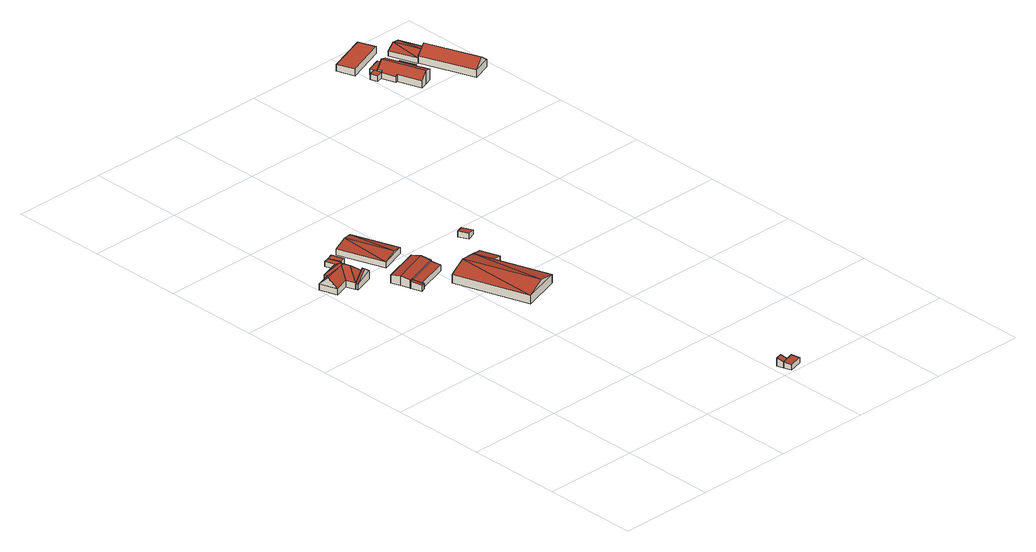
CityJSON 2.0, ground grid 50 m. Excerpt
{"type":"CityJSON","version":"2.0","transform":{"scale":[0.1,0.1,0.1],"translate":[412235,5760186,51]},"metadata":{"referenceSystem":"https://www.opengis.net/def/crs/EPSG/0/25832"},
"CityObjects":{
"building1":{"type":"Building","attributes":{"Gemeindeschluessel":"05515000","Geometrietyp2DReferenz":"3000","function":"31001_1000","roofType":"5000","measuredHeight":8.32},"address":[{"country":"Germany","locality":"Münster","thoroughfareNumber":"122","thoroughfareName":"Kötterstraße"},{"country":"Germany","locality":"Münster","thoroughfareNumber":"120","thoroughfareName":"Kötterstraße"}],"geometry":[{"type":"Solid","lod":"2","boundaries":[[[[0,1,2,3]],[[4,5,1,0]],[[6,7,5,4]],[[8,9,7,6]],[[10,11,9,8]],[[12,13,11,10]],[[14,15,13,12]],[[3,2,15,14]],[[16,17,18,14,12,19]],[[12,10,19]],[[19,10,8,16]],[[20,17,16,8,6,21]],[[6,4,21]],[[21,4,0,20]],[[17,20,0,3,18]],[[3,14,18]],[[1,5,7,9,11,13,15,2]]]],"semantics":{"surfaces":[{"type":"WallSurface"},{"type":"RoofSurface"},{"type":"GroundSurface"}],"values":[[0,0,0,0,0,0,0,0,1,1,1,1,0,1,1,1,2]]}}]},
"building2":{"type":"Building","attributes":{"Gemeindeschluessel":"05515000","Geometrietyp2DReferenz":"3000","function":"51009_1610","roofType":"3100","measuredHeight":7.58},"geometry":[{"type":"Solid","lod":"2","boundaries":[[[[22,23,24,25]],[[26,27,23,22]],[[28,29,27,26]],[[25,24,29,28]],[[22,30,26]],[[28,31,25]],[[25,31,30,22]],[[26,30,31,28]],[[23,27,29,24]]]],"semantics":{"surfaces":[{"type":"WallSurface"},{"type":"RoofSurface"},{"type":"GroundSurface"}],"values":[[0,0,0,0,0,0,1,1,2]]}}]},
"building3":{"type":"Building","attributes":{"Gemeindeschluessel":"05515000","Geometrietyp2DReferenz":"3000","function":"31001_2460","roofType":"1000","measuredHeight":2.51},"geometry":[{"type":"Solid","lod":"2","boundaries":[[[[32,33,34,35]],[[36,37,33,32]],[[38,39,37,36]],[[35,34,39,38]],[[36,32,35,38]],[[33,37,39,34]]]],"semantics":{"surfaces":[{"type":"WallSurface"},{"type":"RoofSurface"},{"type":"GroundSurface"}],"values":[[0,0,0,0,1,2]]}}]},
"building4":{"type":"Building","attributes":{"Gemeindeschluessel":"05515000","Geometrietyp2DReferenz":"3000","function":"51009_1610","roofType":"2100","measuredHeight":3.76},"geometry":[{"type":"Solid","lod":"2","boundaries":[[[[40,41,42,43]],[[44,45,41,40]],[[46,47,45,44]],[[48,49,47,46]],[[50,51,49,48]],[[52,53,51,50]],[[54,55,53,52]],[[56,57,55,54]],[[58,59,57,56]],[[43,42,59,58]],[[56,54,52,50,48,46,44,40,43,58]],[[41,45,47,49,51,53,55,57,59,42]]]],"semantics":{"surfaces":[{"type":"WallSurface"},{"type":"RoofSurface"},{"type":"GroundSurface"}],"values":[[0,0,0,0,0,0,0,0,0,0,1,2]]}}]},
"building5":{"type":"Building","attributes":{"Gemeindeschluessel":"05515000","Geometrietyp2DReferenz":"3000","function":"31001_2460","roofType":"1000","measuredHeight":2.59},"geometry":[{"type":"Solid","lod":"2","boundaries":[[[[60,61,34,62]],[[63,64,61,60]],[[65,33,64,63]],[[62,34,33,65]],[[63,60,62,65]],[[61,64,33,34]]]],"semantics":{"surfaces":[{"type":"WallSurface"},{"type":"RoofSurface"},{"type":"GroundSurface"}],"values":[[0,0,0,0,1,2]]}}]},
"building6":{"type":"Building","attributes":{"Gemeindeschluessel":"05515000","Geometrietyp2DReferenz":"3000","function":"31001_2700","roofType":"3100","measuredHeight":5.25},"geometry":[{"type":"Solid","lod":"2","boundaries":[[[[66,67,68,69]],[[70,71,67,66]],[[72,73,71,70]],[[74,75,73,72]],[[76,77,75,74]],[[78,79,77,76]],[[80,81,79,78]],[[69,68,81,80]],[[74,72,70,76]],[[66,69,80,78,76,70]],[[67,71,73,75,77,79,81,68]]]],"semantics":{"surfaces":[{"type":"WallSurface"},{"type":"RoofSurface"},{"type":"GroundSurface"}],"values":[[0,0,0,0,0,0,0,0,1,1,2]]}}]},
"building7":{"type":"Building","attributes":{"Gemeindeschluessel":"05515000","Geometrietyp2DReferenz":"3000","function":"31001_2700","roofType":"2100","measuredHeight":3.77},"geometry":[{"type":"Solid","lod":"2","boundaries":[[[[50,51,53,52]],[[82,83,51,50]],[[84,85,83,82]],[[54,55,85,84]],[[52,53,55,54]],[[84,82,50,52,54]],[[51,83,85,55,53]]]],"semantics":{"surfaces":[{"type":"WallSurface"},{"type":"RoofSurface"},{"type":"GroundSurface"}],"values":[[0,0,0,0,0,1,2]]}}]},
"building8":{"type":"Building","attributes":{"Gemeindeschluessel":"05515000","Geometrietyp2DReferenz":"3000","function":"31001_2700","roofType":"3100","measuredHeight":4.64},"geometry":[{"type":"Solid","lod":"2","boundaries":[[[[86,87,88,89]],[[90,91,87,86]],[[92,93,91,90]],[[89,88,93,92]],[[86,94,90]],[[92,95,89]],[[89,95,94]],[[94,86,89]],[[95,92,90]],[[90,94,95]],[[87,91,93,88]]]],"semantics":{"surfaces":[{"type":"WallSurface"},{"type":"RoofSurface"},{"type":"GroundSurface"}],"values":[[0,0,0,0,0,0,1,1,1,1,2]]}}]},
"building9":{"type":"Building","attributes":{"Gemeindeschluessel":"05515000","Geometrietyp2DReferenz":"3000","function":"51009_1610"},"children":["building9-1","building9-2"]},
"building9-1":{"type":"BuildingPart","attributes":{"roofType":"2100","measuredHeight":3.33},"parents":["building9"],"geometry":[{"type":"Solid","lod":"2","boundaries":[[[[96,97,98,99]],[[100,101,97,96]],[[102,103,101,100]],[[99,98,104,105]],[[102,100,96,99,105]],[[97,101,103,104,98]],[[104,103,102,105]]]],"semantics":{"surfaces":[{"type":"WallSurface"},{"type":"RoofSurface"},{"type":"GroundSurface"},{"type":"ClosureSurface"}],"values":[[0,0,0,0,1,2,3]]}}]},
"building9-2":{"type":"BuildingPart","attributes":{"roofType":"2100","measuredHeight":4.36},"parents":["building9"],"geometry":[{"type":"Solid","lod":"2","boundaries":[[[[106,107,103,102]],[[108,109,107,106]],[[105,104,109,108]],[[108,106,102,105]],[[107,109,104,103]],[[104,105,102,103]]]],"semantics":{"surfaces":[{"type":"WallSurface"},{"type":"RoofSurface"},{"type":"GroundSurface"},{"type":"ClosureSurface"}],"values":[[0,0,0,1,2,3]]}}]},
"building10":{"type":"Building","attributes":{"Gemeindeschluessel":"05515000","Geometrietyp2DReferenz":"3000","function":"31001_2700","roofType":"3100","measuredHeight":7.43},"geometry":[{"type":"Solid","lod":"2","boundaries":[[[[110,111,112,113]],[[114,115,111,110]],[[116,117,115,114]],[[118,119,117,116]],[[113,112,119,118]],[[120,121,118]],[[113,118,121]],[[120,116,114,110]],[[121,120,110]],[[120,118,116]],[[121,110,113]],[[111,115,117,119,112]]]],"semantics":{"surfaces":[{"type":"WallSurface"},{"type":"RoofSurface"},{"type":"GroundSurface"}],"values":[[0,0,0,0,0,1,1,1,1,0,0,2]]}}]},
"building11":{"type":"Building","attributes":{"Gemeindeschluessel":"05515000","Geometrietyp2DReferenz":"3000","function":"51009_1610","roofType":"2100","measuredHeight":4.56},"geometry":[{"type":"Solid","lod":"2","boundaries":[[[[122,123,124,110]],[[125,126,123,122]],[[114,127,126,125]],[[110,124,127,114]],[[125,122,110,114]],[[123,126,127,124]]]],"semantics":{"surfaces":[{"type":"WallSurface"},{"type":"RoofSurface"},{"type":"GroundSurface"}],"values":[[0,0,0,0,1,2]]}}]},
"building12":{"type":"Building","attributes":{"Gemeindeschluessel":"05515000","Geometrietyp2DReferenz":"3000","function":"51009_1610","roofType":"2100","measuredHeight":3.03},"geometry":[{"type":"Solid","lod":"2","boundaries":[[[[128,129,130,131]],[[132,133,129,128]],[[134,135,133,132]],[[131,130,135,134]],[[132,128,131,134]],[[129,133,135,130]]]],"semantics":{"surfaces":[{"type":"WallSurface"},{"type":"RoofSurface"},{"type":"GroundSurface"}],"values":[[0,0,0,0,1,2]]}}]},
"building13":{"type":"Building","attributes":{"Gemeindeschluessel":"05515000","Geometrietyp2DReferenz":"3000","function":"31001_1000"},"address":[{"country":"Germany","locality":"Münster","thoroughfareNumber":"141","thoroughfareName":"Kötterstraße"}],"children":["building13-1","building13-2","building13-3"]},
"building13-1":{"type":"BuildingPart","attributes":{"roofType":"1000","measuredHeight":3.33},"parents":["building13"],"geometry":[{"type":"MultiSurface","lod":"2","boundaries":[[[136,137,138,139]],[[140,141,137,136]],[[142,143,141,140]],[[144,145,143,142]],[[139,138,146,147]],[[144,148,144,142,140,136,139,147]],[[137,141,143,145,149,145,146,138]],[[148,149,145,144]],[[145,144,147,146]]],"semantics":{"surfaces":[{"type":"WallSurface"},{"type":"RoofSurface"},{"type":"GroundSurface"},{"type":"ClosureSurface"}],"values":[0,0,0,0,0,1,2,3,3]}}]},
"building13-2":{"type":"BuildingPart","attributes":{"roofType":"1000","measuredHeight":3.02},"parents":["building13"],"geometry":[{"type":"Solid","lod":"2","boundaries":[[[[150,151,152,153]],[[154,155,151,150]],[[156,157,155,154]],[[158,159,157,156]],[[160,161,159,158]],[[158,156,154,150,153,162,163,160]],[[164,152,151,155,157,159,161,165]],[[165,163,162,164]],[[164,162,153,152]],[[161,160,163,165]]]],"semantics":{"surfaces":[{"type":"WallSurface"},{"type":"RoofSurface"},{"type":"GroundSurface"},{"type":"ClosureSurface"}],"values":[[0,0,0,0,0,1,2,3,3,3]]}}]},
"building13-3":{"type":"BuildingPart","attributes":{"roofType":"3100","measuredHeight":7.36},"parents":["building13"],"geometry":[{"type":"Solid","lod":"2","boundaries":[[[[166,153,152,167,168]],[[169,170,161,160,171]],[[172,173,170,169]],[[174,147,146,173,172]],[[175,176,149,177]],[[178,179,176,175]],[[180,181,179,178]],[[182,183,181,180]],[[168,167,183,182]],[[175,177,174,172,169,178]],[[171,184,185,166,168,182,180,178,169]],[[152,164,165,161,170,173,146,145,149,176,179,181,183,167]],[[153,166,185,162]],[[164,152,153,162]],[[163,162,185,184]],[[165,164,162,163]],[[163,184,171,160]],[[161,165,163,160]],[[148,144,147,174,177,149]],[[145,144,148,149]],[[147,144,145,146]]]],"semantics":{"surfaces":[{"type":"WallSurface"},{"type":"RoofSurface"},{"type":"GroundSurface"},{"type":"ClosureSurface"}],"values":[[0,0,0,0,0,0,0,0,0,1,1,2,0,3,0,3,0,3,0,3,3]]}}]},
"building14":{"type":"Building","attributes":{"Gemeindeschluessel":"05515000","Geometrietyp2DReferenz":"3000","function":"51009_1611","roofType":"1000","measuredHeight":3.16},"geometry":[{"type":"Solid","lod":"2","boundaries":[[[[156,186,187,158]],[[188,189,186,156]],[[190,191,189,188]],[[192,193,191,190]],[[160,194,193,192]],[[158,187,194,160]],[[192,190,188,156,158,160]],[[186,189,191,193,194,187]]]],"semantics":{"surfaces":[{"type":"WallSurface"},{"type":"RoofSurface"},{"type":"GroundSurface"}],"values":[[0,0,0,0,0,0,1,2]]}}]},
"building15":{"type":"Building","attributes":{"Gemeindeschluessel":"05515000","Geometrietyp2DReferenz":"3000","function":"31001_2700","roofType":"1000","measuredHeight":3.68},"geometry":[{"type":"Solid","lod":"2","boundaries":[[[[195,196,197,198]],[[199,200,196,195]],[[201,202,200,199]],[[198,197,202,201]],[[199,195,198,201]],[[196,200,202,197]]]],"semantics":{"surfaces":[{"type":"WallSurface"},{"type":"RoofSurface"},{"type":"GroundSurface"}],"values":[[0,0,0,0,1,2]]}}]},
"building16":{"type":"Building","attributes":{"Gemeindeschluessel":"05515000","Geometrietyp2DReferenz":"3000","function":"51009_1610","roofType":"9999","measuredHeight":1.76},"geometry":[{"type":"Solid","lod":"2","boundaries":[[[[203,204,205,206]],[[204,207,208,205]],[[203,209,207,204]],[[206,210,209,203]],[[205,208,210,206]],[[207,209,210,208]]]],"semantics":{"surfaces":[{"type":"RoofSurface"},{"type":"WallSurface"},{"type":"GroundSurface"}],"values":[[0,1,1,1,1,2]]}}]},
"building17":{"type":"Building","attributes":{"Gemeindeschluessel":"05515000","Geometrietyp2DReferenz":"3000","function":"31001_2700","roofType":"3100","measuredHeight":4.74},"geometry":[{"type":"Solid","lod":"2","boundaries":[[[[211,212,213,214]],[[215,216,212,211]],[[217,218,216,215]],[[214,213,218,217]],[[211,219,215]],[[217,220,214]],[[214,220,219]],[[219,211,214]],[[220,217,215]],[[215,219,220]],[[212,216,218,213]]]],"semantics":{"surfaces":[{"type":"WallSurface"},{"type":"RoofSurface"},{"type":"GroundSurface"}],"values":[[0,0,0,0,0,0,1,1,1,1,2]]}}]},
"building18":{"type":"Building","attributes":{"Gemeindeschluessel":"05515000","Geometrietyp2DReferenz":"3000","function":"31001_2700","roofType":"5000","measuredHeight":8.16},"geometry":[{"type":"Solid","lod":"2","boundaries":[[[[221,222,223,224]],[[225,226,222,221]],[[227,228,226,225]],[[229,230,228,227]],[[231,232,230,229]],[[224,223,232,231]],[[233,234,224,231]],[[229,227,225]],[[233,229,225]],[[233,225,221]],[[221,234,233]],[[229,233,231]],[[224,234,221]],[[222,226,228,230,232,223]]]],"semantics":{"surfaces":[{"type":"WallSurface"},{"type":"RoofSurface"},{"type":"GroundSurface"}],"values":[[0,0,0,0,0,0,1,1,1,1,1,0,0,2]]}}]}
},
"vertices":[
[112,1984,43],[112,1984,10],[129,1935,10],[129,1935,43],[34,1957,43],[34,1957,10],[4,2047,43],[4,2047,10],[82,2073,43],[82,2073,10],[77,2088,43],[77,2088,10],[179,2123,43],[179,2123,10],[232,1970,43],[232,1970,10],[151,2040,93],[151,2039,94],[163,2004,94],[146,2055,93],[142,2044,87],[19,2002,87],
[129,1935,40],[129,1935,12],[133,1921,12],[133,1921,40],[232,1970,58],[232,1970,12],[236,1956,58],[236,1956,12],[193,1957,88],[198,1943,88],
[225,2129,35],[225,2129,10],[203,2193,10],[203,2193,35],[194,2119,35],[194,2119,10],[172,2183,35],[172,2183,10],
[316,1761,48],[316,1761,10],[334,1707,10],[334,1707,41],[314,1765,48],[314,1765,10],[316,1766,48],[316,1766,10],[316,1765,48],[316,1765,10],[335,1771,48],[335,1771,10],[351,1722,42],[351,1722,10],[355,1723,42],[355,1723,10],[357,1715,41],[357,1715,10],[353,1714,41],[353,1714,10],
[234,2204,36],[234,2204,10],[203,2193,36],[256,2140,36],[256,2140,10],[225,2129,36],
[316,1766,53],[316,1766,11],[316,1765,11],[316,1765,53],[300,1813,63],[300,1813,11],[284,1862,53],[284,1862,11],[479,1926,53],[479,1926,11],[495,1878,63],[495,1878,11],[511,1829,53],[511,1829,11],[335,1771,53],[335,1771,11],
[511,1829,48],[511,1829,10],[527,1780,42],[527,1780,10],
[281,2220,43],[281,2220,10],[364,1974,10],[364,1974,43],[418,2266,43],[418,2266,10],[501,2021,43],[501,2021,10],[362,2247,57],[445,2002,57],
[1126,28,40],[1126,28,12],[1112,68,12],[1112,68,45],[1054,5,40],[1054,5,12],[1041,46,45],[1041,46,12],[1075,57,12],[1075,57,45],
[1030,80,55],[1030,80,12],[1065,91,55],[1065,91,12],
[687,1730,57],[687,1730,11],[484,1663,11],[484,1663,57],[720,1630,57],[720,1630,11],[815,1342,57],[815,1342,11],[612,1275,57],[612,1275,11],[714,1308,85],[585,1696,85],
[748,1750,40],[748,1750,12],[687,1730,12],[781,1650,40],[781,1650,12],[720,1630,12],
[838,1964,35],[838,1964,11],[795,1944,11],[795,1944,41],[863,1910,35],[863,1910,11],[819,1891,41],[819,1891,11],
[1705,3149,44],[1705,3149,11],[1677,3229,11],[1677,3229,44],[1681,3141,44],[1681,3141,11],[1679,3147,44],[1679,3147,11],[1660,3140,44],[1660,3140,11],[1635,3214,11],[1635,3214,44],[1662,3135,44],[1662,3135,11],
[1511,3202,41],[1511,3202,11],[1542,3212,11],[1542,3212,41],[1498,3240,41],[1498,3240,11],[1538,3254,41],[1538,3254,11],[1539,3254,41],[1539,3254,11],[1545,3238,41],[1545,3238,11],[1550,3214,41],[1542,3237,41],[1550,3214,11],[1542,3237,11],
[1542,3212,42],[1568,3138,11],[1568,3138,41],[1580,3249,84],[1580,3249,11],[1545,3238,51],[1618,3262,69],[1618,3262,11],[1635,3214,69],[1693,3046,69],[1693,3046,11],[1662,3135,69],[1656,3032,84],[1656,3032,11],[1618,3019,49],[1618,3019,11],[1576,3141,49],[1576,3141,11],[1542,3237,49],[1550,3214,49],
[1538,3254,9],[1539,3254,9],[1530,3276,41],[1530,3276,9],[1606,3302,41],[1606,3302,9],[1618,3262,41],[1618,3262,9],[1545,3238,9],
[1657,3484,44],[1657,3484,7],[1445,3408,7],[1445,3408,44],[1689,3394,44],[1689,3394,7],[1477,3317,44],[1477,3317,7],
[1681,3141,31],[1679,3147,31],[1660,3140,31],[1662,3135,31],[1679,3147,13],[1660,3140,13],[1681,3141,13],[1662,3135,13],
[1709,3337,37],[1709,3337,8],[1762,3192,8],[1762,3192,37],[1809,3373,37],[1809,3373,8],[1862,3228,37],[1862,3228,8],[1759,3355,56],[1812,3210,56],
[1862,3228,50],[1862,3228,10],[1762,3192,10],[1762,3192,50],[1919,3074,50],[1919,3074,10],[1964,2951,50],[1964,2951,10],[1965,2948,50],[1965,2948,10],[1864,2911,50],[1864,2911,10],[1915,2930,91],[1813,3210,91]
]}
